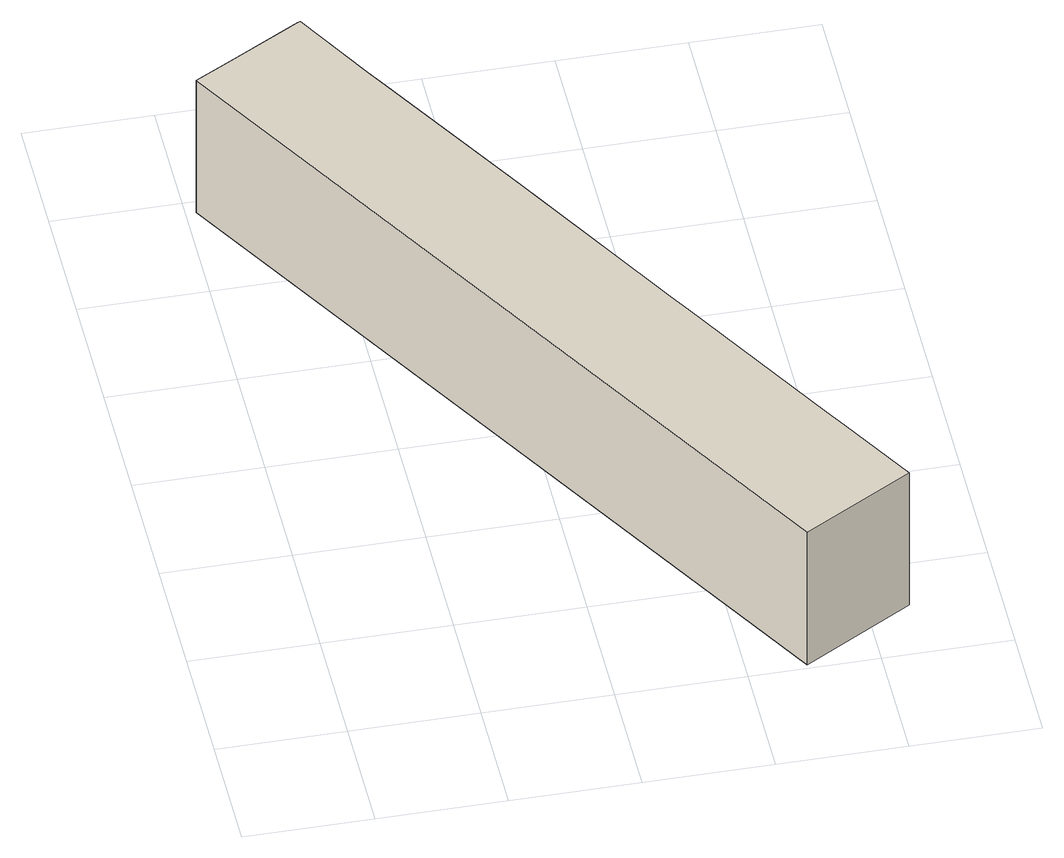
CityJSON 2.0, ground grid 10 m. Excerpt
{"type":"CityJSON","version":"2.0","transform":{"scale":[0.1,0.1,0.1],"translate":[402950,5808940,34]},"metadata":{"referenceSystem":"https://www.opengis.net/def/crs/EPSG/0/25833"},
"CityObjects":{
"building1":{"type":"Building","attributes":{"Gemeindeschluessel":"11000009","BezugspunktDach":"2200","function":"31001_1010","measuredHeight":13,"storeysAboveGround":4},"address":[{"country":"Germany","locality":"Berlin","thoroughfareNumber":"2, 4, 6, 8","thoroughfareName":"Waldstraße"}],"geometry":[{"type":"Solid","lod":"1","boundaries":[[[[0,1,2,3,4,5,6,7,8,9,10,11,12,13]],[[14,15,16,17,18,19,20,21,22,23,24,25,26,27]],[[14,27,13,12]],[[15,14,12,11]],[[16,15,11,10]],[[17,16,10,9]],[[18,17,9,8]],[[19,18,8,7]],[[20,19,7,6]],[[21,20,6,5]],[[22,21,5,4]],[[23,22,4,3]],[[24,23,3,2]],[[25,24,2,1]],[[26,25,1,0]],[[27,26,0,13]]]]}]}
},
"vertices":[
[345,4,138],[432,54,138],[396,116,138],[386,133,138],[310,265,138],[300,282,138],[229,406,138],[217,427,138],[143,554,138],[133,571,138],[96,637,138],[94,636,138],[37,604,138],[8,588,138],[37,604,9],[94,636,9],[96,637,9],[133,571,9],[143,554,9],[217,427,9],[229,406,9],[300,282,9],[310,265,9],[386,133,9],[396,116,9],[432,54,9],[345,4,9],[8,588,9]
]}
